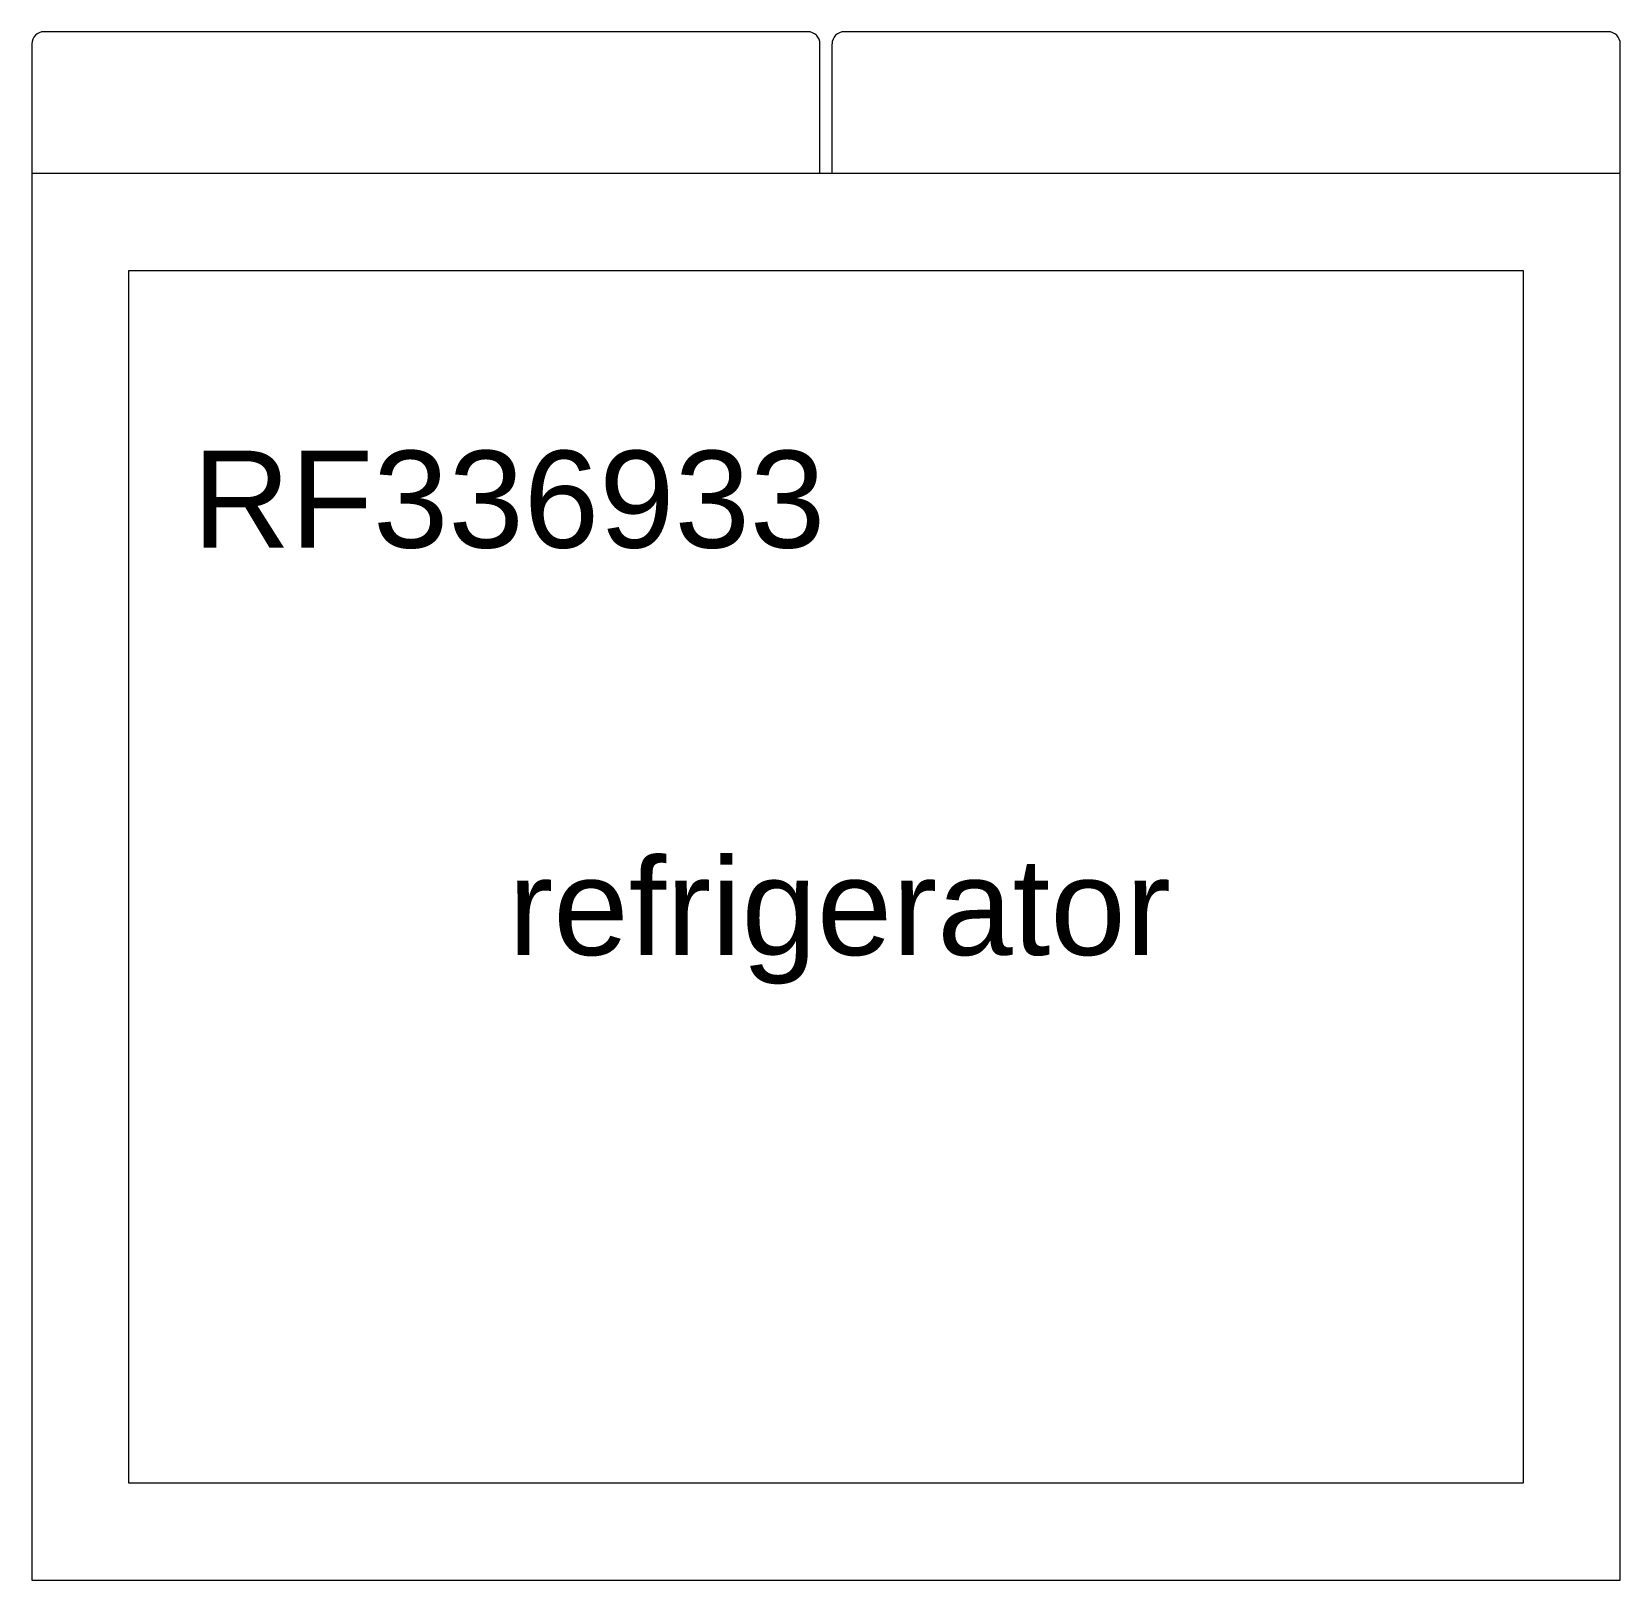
# Model space of a CAD drawing. Header units: inches. Extents: x 122 to 154.8, y 398.8 to 430.7.
import ezdxf

# ---------------------------------------------------------------- set-up
doc = ezdxf.new("R2010")
doc.units = ezdxf.units.IN
doc.header["$MEASUREMENT"] = 0
doc.layers.add('A201-Cabinets-and-Appliances', color=6, linetype='Continuous')
doc.styles.add('Annotative', font='Arial.ttf')

msp = doc.modelspace()

# ---------------------------------------------------------------- linework, layer by layer
at = {"layer": 'A201-Cabinets-and-Appliances', "lineweight": 5}
for p, q in [((138.031, 430.715), (122.281, 430.715)), ((154.531, 430.715), (138.781, 430.715)), ((122.031, 430.465), (122.031, 398.79)), ((138.281, 427.79), (138.281, 430.465)), ((138.531, 427.79), (138.531, 430.465)), ((154.781, 398.79), (154.781, 430.465)), ((154.781, 427.79), (122.031, 427.79)), ((124.031, 400.79), (124.031, 425.79)), ((124.031, 425.79), (152.781, 425.79)), ((152.781, 425.79), (152.781, 400.79)), ((152.781, 400.79), (124.031, 400.79)), ((122.031, 398.79), (154.781, 398.79))]:
    msp.add_line(p, q, dxfattribs=at)
for centre, start, end in [((122.281, 430.465), 90, 180), ((138.031, 430.465), 0, 90), ((138.781, 430.465), 90, 180), ((154.531, 430.465), 360, 90)]:
    msp.add_arc(centre, 0.25, start, end, dxfattribs=at)

# ---------------------------------------------------------------- texts
at = {"layer": 'A201-Cabinets-and-Appliances', "lineweight": 5, "style": 'Annotative'}
msp.add_text('refrigerator', height=2, dxfattribs=at).set_placement((131.852, 411.679))
at = {"layer": 'A201-Cabinets-and-Appliances', "lineweight": 5, "insert": (125.344, 422.077), "char_height": 2, "width": 13.56471, "attachment_point": 1, "style": 'Annotative'}
msp.add_mtext('RF336933', dxfattribs=at)

doc.saveas('drawing.dxf')
